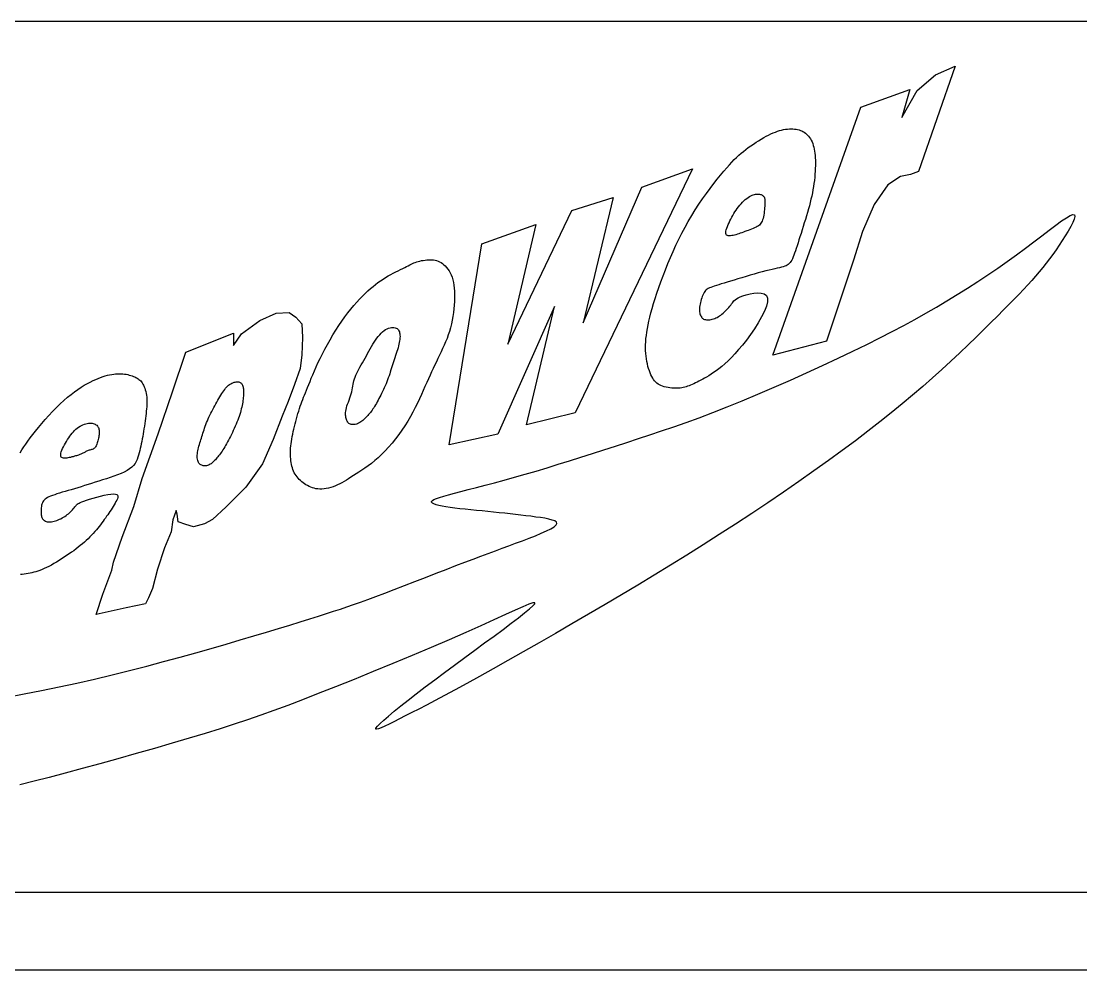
# Model space of a CAD drawing. Extents: x 926 to 1213, y 3 to 207.
# Drawn here: x 943.19 to 960.22, y 3 to 18.25 of the extents above; entities that cross this region are included whole.
import ezdxf

# ---------------------------------------------------------------- set-up
doc = ezdxf.new("R2010")
doc.units = 0
doc.layers.add('圖框層', color=7, linetype='CONTINUOUS')
doc.layers.add('輪廓線層', color=7, linetype='CONTINUOUS')

msp = doc.modelspace()

# ---------------------------------------------------------------- linework, layer by layer
at = {"layer": '圖框層', "color": 7}
for p, q in [((926.992, 18.25), (1211.493, 18.25)), ((926.992, 4.25), (1211.493, 4.25)), ((925.742, 3), (1212.742, 3))]:
    msp.add_line(p, q, dxfattribs=at)
at = {"layer": '輪廓線層', "color": 116}
for points in [[(956.9, 15.302), (956.713, 14.869), (956.565, 14.406), (956.131, 13.106), (955.274, 12.879), (956.683, 16.868), (957.472, 17.154), (957.344, 16.701), (957.59, 17.134), (957.886, 17.39), (958.201, 17.528), (957.61, 15.834), (957.482, 15.785), (957.324, 15.755), (957.117, 15.617)], [(955.691, 14.733), (955.676, 14.685), (955.662, 14.64), (955.648, 14.597), (955.635, 14.558), (955.622, 14.522), (955.61, 14.488), (955.598, 14.459), (955.586, 14.432), (955.574, 14.408), (955.562, 14.388), (955.55, 14.37), (955.536, 14.354), (955.52, 14.341), (955.503, 14.329), (955.484, 14.319), (955.462, 14.31), (955.437, 14.302), (955.409, 14.294), (955.377, 14.286), (955.342, 14.278), (955.302, 14.27), (955.258, 14.26), (955.21, 14.249), (955.157, 14.236), (955.099, 14.22), (955.038, 14.203), (954.973, 14.185), (954.907, 14.166), (954.841, 14.146), (954.775, 14.126), (954.71, 14.107), (954.649, 14.088), (954.592, 14.071), (954.538, 14.055), (954.489, 14.04), (954.443, 14.026), (954.402, 14.014), (954.364, 14.002), (954.331, 13.991), (954.301, 13.98), (954.275, 13.971), (954.253, 13.961), (954.233, 13.952), (954.217, 13.941), (954.202, 13.93), (954.189, 13.918), (954.178, 13.903), (954.167, 13.887), (954.157, 13.868), (954.147, 13.847), (954.137, 13.824), (954.129, 13.8), (954.121, 13.776), (954.113, 13.751), (954.107, 13.726), (954.102, 13.701), (954.098, 13.678), (954.095, 13.655), (954.094, 13.634), (954.093, 13.613), (954.093, 13.594), (954.095, 13.576), (954.098, 13.558), (954.101, 13.542), (954.106, 13.527), (954.112, 13.513), (954.119, 13.5), (954.128, 13.489), (954.137, 13.478), (954.148, 13.469), (954.16, 13.462), (954.174, 13.456), (954.189, 13.452), (954.205, 13.449), (954.222, 13.448), (954.24, 13.448), (954.259, 13.449), (954.278, 13.453), (954.298, 13.457), (954.318, 13.463), (954.337, 13.47), (954.357, 13.479), (954.376, 13.489), (954.396, 13.5), (954.415, 13.512), (954.435, 13.526), (954.454, 13.541), (954.473, 13.557), (954.492, 13.574), (954.511, 13.592), (954.529, 13.61), (954.547, 13.629), (954.564, 13.649), (954.58, 13.668), (954.595, 13.687), (954.609, 13.705), (954.621, 13.723), (954.633, 13.74), (954.647, 13.756), (954.664, 13.772), (954.685, 13.788), (954.713, 13.804), (954.748, 13.82), (954.791, 13.837), (954.845, 13.853), (954.905, 13.868), (954.968, 13.878), (955.03, 13.883), (955.086, 13.879), (955.134, 13.865), (955.17, 13.839), (955.188, 13.797), (955.188, 13.739), (955.169, 13.668), (955.136, 13.586), (955.091, 13.496), (955.037, 13.402), (954.976, 13.306), (954.912, 13.213), (954.847, 13.124), (954.784, 13.043), (954.722, 12.97), (954.663, 12.904), (954.606, 12.844), (954.551, 12.791), (954.5, 12.743), (954.45, 12.7), (954.404, 12.663), (954.36, 12.629), (954.319, 12.6), (954.28, 12.573), (954.243, 12.55), (954.208, 12.529), (954.175, 12.51), (954.144, 12.493), (954.113, 12.477), (954.084, 12.462), (954.056, 12.448), (954.028, 12.434), (954.002, 12.421), (953.976, 12.41), (953.951, 12.399), (953.926, 12.389), (953.902, 12.38), (953.879, 12.373), (953.856, 12.366), (953.832, 12.36), (953.809, 12.356), (953.785, 12.352), (953.76, 12.35), (953.734, 12.349), (953.707, 12.349), (953.678, 12.35), (953.648, 12.353), (953.618, 12.356), (953.587, 12.361), (953.557, 12.367), (953.528, 12.374), (953.5, 12.383), (953.474, 12.392), (953.449, 12.404), (953.428, 12.417), (953.407, 12.431), (953.389, 12.447), (953.372, 12.466), (953.356, 12.487), (953.341, 12.51), (953.327, 12.536), (953.313, 12.564), (953.3, 12.595), (953.287, 12.628), (953.276, 12.664), (953.265, 12.701), (953.256, 12.74), (953.247, 12.781), (953.24, 12.822), (953.235, 12.865), (953.231, 12.909), (953.228, 12.954), (953.227, 13), (953.228, 13.048), (953.23, 13.097), (953.233, 13.147), (953.239, 13.199), (953.246, 13.253), (953.255, 13.309), (953.266, 13.367), (953.279, 13.428), (953.294, 13.492), (953.312, 13.561), (953.332, 13.633), (953.355, 13.71), (953.38, 13.792), (953.408, 13.879), (953.439, 13.969), (953.472, 14.062), (953.507, 14.157), (953.545, 14.254), (953.584, 14.353), (953.625, 14.451), (953.669, 14.55), (953.714, 14.648), (953.761, 14.745), (953.81, 14.842), (953.861, 14.938), (953.913, 15.032), (953.968, 15.125), (954.025, 15.217), (954.084, 15.307), (954.143, 15.395), (954.204, 15.479), (954.264, 15.56), (954.322, 15.638), (954.379, 15.71), (954.433, 15.777), (954.484, 15.838), (954.53, 15.892), (954.573, 15.941), (954.614, 15.985), (954.652, 16.025), (954.689, 16.061), (954.725, 16.094), (954.761, 16.126), (954.799, 16.157), (954.837, 16.187), (954.877, 16.217), (954.918, 16.247), (954.96, 16.275), (955.002, 16.303), (955.043, 16.329), (955.085, 16.354), (955.125, 16.378), (955.165, 16.399), (955.203, 16.419), (955.24, 16.437), (955.277, 16.454), (955.312, 16.468), (955.347, 16.481), (955.38, 16.491), (955.413, 16.5), (955.445, 16.507), (955.477, 16.513), (955.507, 16.516), (955.537, 16.518), (955.566, 16.519), (955.593, 16.518), (955.62, 16.516), (955.646, 16.512), (955.67, 16.508), (955.693, 16.502), (955.715, 16.495), (955.736, 16.486), (955.756, 16.476), (955.775, 16.465), (955.794, 16.451), (955.812, 16.436), (955.829, 16.419), (955.845, 16.401), (955.86, 16.38), (955.875, 16.358), (955.889, 16.335), (955.901, 16.309), (955.912, 16.283), (955.922, 16.254), (955.93, 16.225), (955.938, 16.194), (955.943, 16.161), (955.948, 16.127), (955.951, 16.092), (955.954, 16.054), (955.955, 16.014), (955.956, 15.973), (955.955, 15.929), (955.954, 15.884), (955.951, 15.837), (955.948, 15.789), (955.944, 15.74), (955.939, 15.69), (955.932, 15.64), (955.925, 15.59), (955.916, 15.54), (955.907, 15.49), (955.896, 15.439), (955.884, 15.388), (955.872, 15.337), (955.858, 15.284), (955.843, 15.231), (955.828, 15.176), (955.811, 15.12), (955.794, 15.063), (955.777, 15.006), (955.759, 14.949), (955.742, 14.893), (955.724, 14.837), (955.707, 14.784)], [(950.854, 11.613), (950.073, 11.442), (950.598, 14.67), (951.464, 14.98), (951.015, 13.056), (952.042, 15.204), (952.705, 15.418), (952.223, 13.398), (953.165, 15.579), (953.978, 15.878), (952.095, 11.955), (951.314, 11.763), (951.764, 13.665)], [(955.021, 14.949), (955.001, 14.938), (954.978, 14.927), (954.955, 14.917), (954.93, 14.907), (954.904, 14.897), (954.877, 14.887), (954.851, 14.877), (954.824, 14.868), (954.799, 14.858), (954.774, 14.849), (954.749, 14.841), (954.725, 14.832), (954.702, 14.824), (954.679, 14.817), (954.657, 14.811), (954.635, 14.806), (954.613, 14.802), (954.593, 14.8), (954.574, 14.799), (954.556, 14.801), (954.541, 14.805), (954.529, 14.812), (954.52, 14.822), (954.515, 14.835), (954.514, 14.852), (954.517, 14.873), (954.523, 14.896), (954.531, 14.922), (954.542, 14.95), (954.555, 14.979), (954.568, 15.008), (954.583, 15.038), (954.598, 15.068), (954.613, 15.098), (954.629, 15.127), (954.646, 15.156), (954.663, 15.184), (954.681, 15.212), (954.7, 15.239), (954.719, 15.265), (954.74, 15.291), (954.762, 15.315), (954.784, 15.339), (954.807, 15.361), (954.829, 15.381), (954.852, 15.399), (954.874, 15.416), (954.896, 15.43), (954.917, 15.442), (954.937, 15.452), (954.957, 15.459), (954.975, 15.465), (954.993, 15.469), (955.01, 15.471), (955.027, 15.471), (955.042, 15.471), (955.057, 15.469), (955.071, 15.465), (955.084, 15.461), (955.096, 15.456), (955.106, 15.449), (955.116, 15.442), (955.124, 15.434), (955.131, 15.425), (955.136, 15.415), (955.14, 15.404), (955.143, 15.392), (955.144, 15.378), (955.145, 15.363), (955.145, 15.345), (955.144, 15.325), (955.143, 15.302), (955.141, 15.277), (955.139, 15.25), (955.137, 15.221), (955.134, 15.191), (955.13, 15.162), (955.126, 15.133), (955.12, 15.105), (955.115, 15.079), (955.108, 15.057), (955.1, 15.036), (955.091, 15.018), (955.081, 15.002), (955.069, 14.987), (955.055, 14.973), (955.039, 14.961)], [(947.993, 10.728), (947.961, 10.73), (947.93, 10.734), (947.901, 10.741), (947.873, 10.749), (947.846, 10.759), (947.82, 10.771), (947.795, 10.784), (947.77, 10.798), (947.747, 10.813), (947.724, 10.829), (947.702, 10.846), (947.681, 10.864), (947.661, 10.883), (947.643, 10.902), (947.626, 10.923), (947.61, 10.945), (947.595, 10.967), (947.582, 10.991), (947.571, 11.016), (947.561, 11.041), (947.552, 11.068), (947.544, 11.095), (947.537, 11.124), (947.532, 11.153), (947.527, 11.184), (947.524, 11.215), (947.521, 11.247), (947.52, 11.28), (947.52, 11.314), (947.521, 11.349), (947.523, 11.384), (947.526, 11.421), (947.53, 11.457), (947.536, 11.495), (947.542, 11.533), (947.549, 11.572), (947.557, 11.611), (947.566, 11.652), (947.576, 11.692), (947.586, 11.733), (947.596, 11.775), (947.606, 11.817), (947.617, 11.859), (947.629, 11.901), (947.64, 11.942), (947.653, 11.983), (947.665, 12.022), (947.678, 12.06), (947.691, 12.097), (947.704, 12.132), (947.718, 12.168), (947.732, 12.203), (947.747, 12.24), (947.763, 12.278), (947.78, 12.318), (947.797, 12.361), (947.816, 12.407), (947.835, 12.457), (947.856, 12.511), (947.879, 12.567), (947.905, 12.628), (947.932, 12.691), (947.963, 12.758), (947.996, 12.827), (948.033, 12.9), (948.072, 12.975), (948.114, 13.052), (948.158, 13.129), (948.204, 13.207), (948.251, 13.283), (948.299, 13.357), (948.347, 13.428), (948.396, 13.496), (948.444, 13.56), (948.492, 13.621), (948.539, 13.679), (948.586, 13.733), (948.632, 13.783), (948.677, 13.83), (948.721, 13.874), (948.764, 13.915), (948.806, 13.952), (948.847, 13.987), (948.887, 14.019), (948.927, 14.049), (948.967, 14.078), (949.008, 14.104), (949.049, 14.13), (949.09, 14.154), (949.132, 14.177), (949.173, 14.199), (949.213, 14.22), (949.253, 14.239), (949.29, 14.258), (949.325, 14.275), (949.357, 14.291), (949.387, 14.306), (949.413, 14.319), (949.438, 14.331), (949.461, 14.343), (949.483, 14.353), (949.505, 14.363), (949.527, 14.371), (949.55, 14.379), (949.575, 14.387), (949.601, 14.394), (949.628, 14.4), (949.655, 14.405), (949.683, 14.409), (949.711, 14.412), (949.739, 14.414), (949.767, 14.414), (949.793, 14.413), (949.819, 14.411), (949.844, 14.406), (949.869, 14.4), (949.893, 14.392), (949.916, 14.381), (949.94, 14.369), (949.963, 14.353), (949.986, 14.335), (950.008, 14.315), (950.03, 14.291), (950.05, 14.265), (950.069, 14.237), (950.087, 14.205), (950.103, 14.171), (950.117, 14.134), (950.129, 14.094), (950.138, 14.051), (950.146, 14.006), (950.151, 13.958), (950.154, 13.908), (950.156, 13.856), (950.156, 13.802), (950.154, 13.745), (950.15, 13.687), (950.145, 13.627), (950.138, 13.566), (950.129, 13.505), (950.119, 13.444), (950.106, 13.383), (950.092, 13.322), (950.075, 13.263), (950.056, 13.206), (950.036, 13.149), (950.014, 13.094), (949.99, 13.04), (949.966, 12.987), (949.941, 12.934), (949.916, 12.881), (949.89, 12.829), (949.865, 12.776), (949.84, 12.723), (949.814, 12.669), (949.789, 12.614), (949.763, 12.558), (949.736, 12.5), (949.71, 12.44), (949.682, 12.378), (949.654, 12.314), (949.624, 12.247), (949.593, 12.179), (949.56, 12.109), (949.525, 12.038), (949.488, 11.966), (949.449, 11.893), (949.406, 11.82), (949.36, 11.747), (949.311, 11.675), (949.26, 11.603), (949.207, 11.534), (949.153, 11.466), (949.097, 11.402), (949.041, 11.341), (948.985, 11.285), (948.93, 11.233), (948.875, 11.186), (948.821, 11.142), (948.768, 11.103), (948.717, 11.066), (948.667, 11.033), (948.62, 11.001), (948.575, 10.972), (948.533, 10.944), (948.493, 10.918), (948.455, 10.893), (948.419, 10.87), (948.383, 10.849), (948.348, 10.829), (948.314, 10.811), (948.278, 10.794), (948.242, 10.779), (948.206, 10.765), (948.169, 10.754), (948.133, 10.744), (948.096, 10.737), (948.061, 10.731), (948.026, 10.728)], [(947.071, 11.136), (946.804, 10.757), (946.488, 10.445), (946.266, 10.238), (946.141, 10.168), (945.964, 10.119), (945.84, 10.157), (945.716, 10.202), (945.701, 10.326), (945.686, 10.386), (945.633, 10.232), (945.603, 10.041), (945.498, 9.785), (945.385, 9.44), (945.306, 9.128), (945.238, 8.982), (945.193, 8.885), (944.881, 8.817), (944.399, 8.712), (944.508, 9.039), (944.648, 9.426), (944.678, 9.553), (944.817, 9.954), (945.005, 10.45), (945.14, 10.897), (945.397, 11.618), (945.626, 12.29), (945.838, 12.927), (946.605, 13.235), (946.605, 13.036), (946.736, 13.224), (947.026, 13.438), (947.289, 13.554), (947.5, 13.569), (947.609, 13.491), (947.703, 13.382), (947.714, 13.164), (947.703, 12.886), (947.676, 12.664), (947.586, 12.409), (947.485, 12.134), (947.387, 11.898), (947.244, 11.523)], [(948.7, 12.795), (948.72, 12.832), (948.741, 12.869), (948.761, 12.907), (948.781, 12.945), (948.802, 12.983), (948.823, 13.02), (948.844, 13.056), (948.865, 13.09), (948.887, 13.123), (948.909, 13.154), (948.932, 13.183), (948.955, 13.21), (948.979, 13.234), (949.002, 13.256), (949.026, 13.275), (949.05, 13.291), (949.074, 13.303), (949.097, 13.313), (949.121, 13.32), (949.143, 13.324), (949.164, 13.325), (949.184, 13.324), (949.203, 13.321), (949.219, 13.315), (949.233, 13.307), (949.246, 13.297), (949.256, 13.286), (949.264, 13.272), (949.271, 13.257), (949.275, 13.24), (949.279, 13.222), (949.28, 13.202), (949.281, 13.181), (949.28, 13.159), (949.277, 13.135), (949.274, 13.11), (949.269, 13.084), (949.263, 13.057), (949.257, 13.029), (949.249, 12.999), (949.24, 12.969), (949.23, 12.938), (949.22, 12.905), (949.21, 12.873), (949.199, 12.84), (949.188, 12.807), (949.177, 12.773), (949.166, 12.74), (949.156, 12.707), (949.145, 12.675), (949.135, 12.643), (949.125, 12.61), (949.115, 12.579), (949.104, 12.547), (949.093, 12.515), (949.081, 12.483), (949.069, 12.451), (949.056, 12.42), (949.042, 12.388), (949.028, 12.357), (949.014, 12.327), (949, 12.296), (948.985, 12.267), (948.971, 12.238), (948.956, 12.209), (948.942, 12.182), (948.928, 12.155), (948.914, 12.129), (948.901, 12.104), (948.887, 12.081), (948.873, 12.058), (948.86, 12.036), (948.846, 12.016), (948.832, 11.996), (948.819, 11.977), (948.805, 11.959), (948.791, 11.942), (948.776, 11.925), (948.762, 11.909), (948.747, 11.893), (948.732, 11.877), (948.716, 11.862), (948.7, 11.847), (948.684, 11.833), (948.667, 11.82), (948.65, 11.808), (948.633, 11.797), (948.615, 11.787), (948.597, 11.779), (948.58, 11.773), (948.562, 11.768), (948.545, 11.765), (948.528, 11.764), (948.512, 11.764), (948.497, 11.767), (948.484, 11.771), (948.471, 11.777), (948.46, 11.785), (948.45, 11.795), (948.441, 11.806), (948.434, 11.819), (948.427, 11.833), (948.421, 11.848), (948.416, 11.864), (948.412, 11.88), (948.409, 11.898), (948.407, 11.917), (948.406, 11.937), (948.407, 11.959), (948.41, 11.982), (948.414, 12.008), (948.42, 12.035), (948.429, 12.064), (948.439, 12.095), (948.451, 12.127), (948.463, 12.16), (948.475, 12.194), (948.487, 12.227), (948.498, 12.26), (948.507, 12.293), (948.514, 12.324), (948.52, 12.354), (948.525, 12.383), (948.53, 12.412), (948.535, 12.441), (948.541, 12.47), (948.549, 12.499), (948.558, 12.528), (948.57, 12.559), (948.585, 12.59), (948.601, 12.622), (948.619, 12.655), (948.638, 12.688), (948.659, 12.723), (948.679, 12.758)], [(946.663, 12.453), (946.677, 12.453), (946.69, 12.451), (946.702, 12.448), (946.712, 12.443), (946.722, 12.436), (946.73, 12.428), (946.738, 12.419), (946.745, 12.408), (946.75, 12.397), (946.755, 12.383), (946.759, 12.369), (946.762, 12.354), (946.764, 12.337), (946.766, 12.32), (946.767, 12.302), (946.767, 12.283), (946.767, 12.263), (946.766, 12.242), (946.765, 12.221), (946.763, 12.198), (946.76, 12.175), (946.757, 12.151), (946.753, 12.126), (946.748, 12.1), (946.743, 12.074), (946.738, 12.046), (946.731, 12.018), (946.724, 11.988), (946.716, 11.959), (946.707, 11.928), (946.697, 11.897), (946.686, 11.866), (946.674, 11.834), (946.661, 11.802), (946.647, 11.769), (946.633, 11.737), (946.618, 11.704), (946.602, 11.672), (946.587, 11.64), (946.571, 11.608), (946.555, 11.576), (946.54, 11.545), (946.524, 11.515), (946.509, 11.486), (946.494, 11.457), (946.479, 11.43), (946.464, 11.405), (946.45, 11.38), (946.435, 11.358), (946.421, 11.336), (946.408, 11.317), (946.394, 11.298), (946.381, 11.28), (946.367, 11.263), (946.354, 11.247), (946.34, 11.231), (946.327, 11.215), (946.314, 11.2), (946.3, 11.186), (946.286, 11.172), (946.273, 11.159), (946.259, 11.147), (946.245, 11.136), (946.231, 11.127), (946.217, 11.119), (946.202, 11.112), (946.188, 11.107), (946.174, 11.104), (946.16, 11.101), (946.146, 11.101), (946.133, 11.101), (946.119, 11.103), (946.106, 11.106), (946.094, 11.111), (946.082, 11.117), (946.071, 11.125), (946.061, 11.134), (946.051, 11.145), (946.043, 11.158), (946.037, 11.173), (946.031, 11.19), (946.027, 11.208), (946.024, 11.228), (946.023, 11.249), (946.023, 11.272), (946.025, 11.295), (946.027, 11.319), (946.031, 11.343), (946.036, 11.368), (946.042, 11.393), (946.049, 11.419), (946.057, 11.444), (946.065, 11.47), (946.073, 11.496), (946.082, 11.522), (946.09, 11.548), (946.099, 11.575), (946.107, 11.601), (946.115, 11.628), (946.124, 11.655), (946.133, 11.682), (946.142, 11.71), (946.151, 11.738), (946.162, 11.767), (946.173, 11.796), (946.185, 11.825), (946.198, 11.855), (946.211, 11.886), (946.225, 11.916), (946.24, 11.947), (946.255, 11.977), (946.271, 12.008), (946.287, 12.038), (946.304, 12.068), (946.32, 12.098), (946.337, 12.127), (946.354, 12.156), (946.371, 12.184), (946.387, 12.211), (946.403, 12.237), (946.419, 12.262), (946.434, 12.285), (946.449, 12.307), (946.464, 12.328), (946.479, 12.348), (946.494, 12.365), (946.51, 12.382), (946.526, 12.397), (946.543, 12.41), (946.561, 12.421), (946.578, 12.43), (946.596, 12.438), (946.614, 12.445), (946.631, 12.449), (946.647, 12.452)], [(944.272, 11.347), (944.259, 11.342), (944.246, 11.337), (944.234, 11.331), (944.222, 11.324), (944.21, 11.317), (944.198, 11.311), (944.186, 11.304), (944.174, 11.298), (944.163, 11.293), (944.151, 11.287), (944.139, 11.283), (944.126, 11.278), (944.113, 11.274), (944.099, 11.269), (944.083, 11.265), (944.066, 11.26), (944.048, 11.255), (944.028, 11.249), (944.008, 11.244), (943.987, 11.238), (943.966, 11.234), (943.945, 11.23), (943.925, 11.227), (943.906, 11.225), (943.889, 11.225), (943.873, 11.226), (943.859, 11.23), (943.847, 11.235), (943.838, 11.243), (943.832, 11.254), (943.829, 11.268), (943.829, 11.284), (943.832, 11.304), (943.839, 11.327), (943.849, 11.353), (943.86, 11.38), (943.874, 11.408), (943.889, 11.437), (943.905, 11.466), (943.922, 11.495), (943.939, 11.524), (943.957, 11.551), (943.975, 11.577), (943.993, 11.602), (944.012, 11.626), (944.032, 11.648), (944.052, 11.67), (944.073, 11.689), (944.095, 11.707), (944.117, 11.723), (944.14, 11.738), (944.163, 11.751), (944.186, 11.762), (944.209, 11.771), (944.232, 11.778), (944.254, 11.783), (944.276, 11.787), (944.296, 11.788), (944.316, 11.788), (944.335, 11.786), (944.352, 11.782), (944.368, 11.777), (944.383, 11.77), (944.396, 11.762), (944.408, 11.753), (944.418, 11.742), (944.427, 11.731), (944.434, 11.718), (944.44, 11.704), (944.444, 11.689), (944.447, 11.674), (944.449, 11.657), (944.449, 11.639), (944.448, 11.621), (944.447, 11.602), (944.444, 11.583), (944.441, 11.564), (944.437, 11.544), (944.432, 11.525), (944.427, 11.506), (944.422, 11.487), (944.417, 11.469), (944.411, 11.452), (944.404, 11.436), (944.397, 11.421), (944.389, 11.408), (944.381, 11.396), (944.371, 11.386), (944.361, 11.378), (944.349, 11.372), (944.337, 11.366), (944.325, 11.362), (944.312, 11.359), (944.299, 11.355), (944.285, 11.352)]]:
    msp.add_lwpolyline(points, close=True, dxfattribs=at)
at = {"layer": '輪廓線層', "color": 1}
msp.add_lwpolyline([(942.968, 7.383), (943.24, 7.435), (943.519, 7.49), (943.803, 7.548), (944.088, 7.61), (944.374, 7.675), (944.657, 7.742), (944.937, 7.811), (945.212, 7.882), (945.482, 7.954), (945.746, 8.025), (946.002, 8.097), (946.249, 8.167), (946.487, 8.236), (946.714, 8.303), (946.931, 8.367), (947.136, 8.428), (947.329, 8.486), (947.509, 8.542), (947.677, 8.593), (947.831, 8.641), (947.971, 8.685), (948.098, 8.726), (948.214, 8.763), (948.323, 8.799), (948.428, 8.835), (948.534, 8.872), (948.644, 8.911), (948.762, 8.954), (948.891, 9.003), (949.035, 9.057), (949.189, 9.116), (949.353, 9.179), (949.521, 9.243), (949.691, 9.309), (949.86, 9.374), (950.023, 9.437), (950.178, 9.497), (950.322, 9.551), (950.456, 9.602), (950.581, 9.65), (950.7, 9.694), (950.813, 9.736), (950.923, 9.777), (951.031, 9.818), (951.139, 9.858), (951.247, 9.898), (951.354, 9.939), (951.456, 9.979), (951.55, 10.018), (951.634, 10.055), (951.704, 10.09), (951.757, 10.122), (951.791, 10.151), (951.802, 10.176), (951.794, 10.197), (951.768, 10.216), (951.726, 10.231), (951.673, 10.245), (951.609, 10.258), (951.539, 10.269), (951.463, 10.279), (951.385, 10.29), (951.305, 10.3), (951.223, 10.31), (951.139, 10.32), (951.053, 10.329), (950.965, 10.339), (950.876, 10.348), (950.785, 10.357), (950.693, 10.366), (950.6, 10.376), (950.508, 10.385), (950.417, 10.394), (950.329, 10.403), (950.244, 10.412), (950.163, 10.422), (950.088, 10.432), (950.019, 10.443), (949.958, 10.454), (949.904, 10.465), (949.86, 10.477), (949.825, 10.49), (949.801, 10.503), (949.789, 10.516), (949.788, 10.53), (949.801, 10.544), (949.827, 10.559), (949.866, 10.576), (949.918, 10.594), (949.983, 10.613), (950.062, 10.635), (950.154, 10.66), (950.259, 10.688), (950.377, 10.719), (950.508, 10.753), (950.648, 10.79), (950.799, 10.83), (950.957, 10.874), (951.122, 10.919), (951.292, 10.968), (951.466, 11.018), (951.644, 11.071), (951.823, 11.126), (952.005, 11.183), (952.188, 11.241), (952.372, 11.3), (952.556, 11.359), (952.741, 11.419), (952.926, 11.479), (953.111, 11.539), (953.296, 11.6), (953.485, 11.662), (953.678, 11.728), (953.878, 11.799), (954.086, 11.875), (954.305, 11.957), (954.535, 12.048), (954.778, 12.147), (955.031, 12.253), (955.291, 12.365), (955.553, 12.481), (955.814, 12.599), (956.071, 12.717), (956.32, 12.833), (956.557, 12.946), (956.78, 13.054), (956.989, 13.158), (957.187, 13.26), (957.375, 13.358), (957.555, 13.456), (957.729, 13.554), (957.899, 13.652), (958.067, 13.752), (958.234, 13.855), (958.4, 13.96), (958.564, 14.066), (958.726, 14.173), (958.884, 14.281), (959.038, 14.388), (959.186, 14.494), (959.33, 14.599), (959.466, 14.701), (959.594, 14.799), (959.712, 14.889), (959.819, 14.97), (959.912, 15.038), (959.99, 15.091), (960.051, 15.127), (960.094, 15.142), (960.117, 15.137), (960.123, 15.111), (960.113, 15.069), (960.091, 15.014), (960.058, 14.949), (960.017, 14.876), (959.971, 14.8), (959.923, 14.723), (959.873, 14.647), (959.822, 14.573), (959.771, 14.5), (959.719, 14.429), (959.665, 14.359), (959.61, 14.289), (959.553, 14.22), (959.494, 14.151), (959.433, 14.082), (959.369, 14.012), (959.301, 13.939), (959.229, 13.863), (959.152, 13.784), (959.068, 13.699), (958.978, 13.608), (958.88, 13.51), (958.774, 13.404), (958.66, 13.291), (958.538, 13.172), (958.41, 13.047), (958.275, 12.918), (958.134, 12.785), (957.987, 12.65), (957.836, 12.514), (957.679, 12.376), (957.517, 12.237), (957.349, 12.096), (957.174, 11.953), (956.991, 11.807), (956.799, 11.657), (956.598, 11.504), (956.386, 11.347), (956.164, 11.185), (955.931, 11.019), (955.69, 10.85), (955.443, 10.679), (955.189, 10.508), (954.932, 10.336), (954.672, 10.165), (954.411, 9.996), (954.15, 9.83), (953.889, 9.666), (953.627, 9.504), (953.366, 9.344), (953.103, 9.186), (952.84, 9.029), (952.576, 8.873), (952.31, 8.717), (952.043, 8.562), (951.778, 8.408), (951.516, 8.257), (951.26, 8.111), (951.013, 7.971), (950.778, 7.839), (950.556, 7.715), (950.352, 7.602), (950.166, 7.5), (949.997, 7.409), (949.845, 7.328), (949.707, 7.256), (949.582, 7.191), (949.469, 7.134), (949.366, 7.081), (949.271, 7.033), (949.184, 6.989), (949.105, 6.95), (949.036, 6.917), (948.978, 6.891), (948.934, 6.874), (948.904, 6.866), (948.891, 6.87), (948.895, 6.887), (948.919, 6.916), (948.961, 6.959), (949.02, 7.014), (949.096, 7.08), (949.187, 7.156), (949.293, 7.242), (949.412, 7.336), (949.543, 7.438), (949.686, 7.547), (949.838, 7.661), (949.996, 7.779), (950.158, 7.898), (950.321, 8.018), (950.483, 8.138), (950.641, 8.254), (950.793, 8.366), (950.936, 8.472), (951.067, 8.57), (951.184, 8.659), (951.283, 8.737), (951.361, 8.802), (951.416, 8.852), (951.445, 8.886), (951.445, 8.901), (951.413, 8.898), (951.349, 8.876), (951.255, 8.836), (951.13, 8.781), (950.975, 8.71), (950.791, 8.626), (950.578, 8.53), (950.337, 8.423), (950.069, 8.306), (949.779, 8.182), (949.475, 8.054), (949.163, 7.924), (948.85, 7.795), (948.542, 7.669), (948.246, 7.55), (947.968, 7.44), (947.713, 7.34), (947.478, 7.25), (947.256, 7.168), (947.042, 7.091), (946.83, 7.018), (946.615, 6.947), (946.391, 6.875), (946.152, 6.801), (945.893, 6.723), (945.619, 6.642), (945.334, 6.559), (945.042, 6.475), (944.748, 6.392), (944.457, 6.312), (944.173, 6.234), (943.901, 6.161), (943.644, 6.093), (943.402, 6.03), (943.174, 5.972)], dxfattribs=at)
at = {"layer": '輪廓線層', "color": 116}
msp.add_lwpolyline([(943.178, 11.313), (943.206, 11.359), (943.236, 11.405), (943.268, 11.452), (943.302, 11.5), (943.339, 11.551), (943.38, 11.604), (943.424, 11.66), (943.473, 11.719), (943.525, 11.782), (943.581, 11.846), (943.639, 11.91), (943.698, 11.975), (943.759, 12.037), (943.819, 12.097), (943.879, 12.152), (943.938, 12.204), (943.995, 12.25), (944.051, 12.293), (944.105, 12.331), (944.157, 12.365), (944.208, 12.396), (944.257, 12.424), (944.303, 12.449), (944.348, 12.471), (944.391, 12.491), (944.432, 12.508), (944.471, 12.524), (944.509, 12.537), (944.546, 12.548), (944.581, 12.557), (944.615, 12.565), (944.648, 12.571), (944.68, 12.576), (944.712, 12.579), (944.742, 12.581), (944.771, 12.582), (944.8, 12.581), (944.828, 12.58), (944.855, 12.577), (944.881, 12.573), (944.906, 12.568), (944.931, 12.562), (944.954, 12.555), (944.977, 12.548), (944.998, 12.54), (945.018, 12.531), (945.037, 12.522), (945.055, 12.513), (945.071, 12.503), (945.087, 12.492), (945.101, 12.48), (945.115, 12.467), (945.127, 12.452), (945.139, 12.436), (945.15, 12.417), (945.161, 12.397), (945.171, 12.374), (945.18, 12.349), (945.188, 12.323), (945.196, 12.296), (945.202, 12.267), (945.207, 12.238), (945.211, 12.208), (945.213, 12.178), (945.214, 12.147), (945.214, 12.116), (945.213, 12.084), (945.211, 12.05), (945.208, 12.016), (945.204, 11.98), (945.2, 11.943), (945.196, 11.905), (945.191, 11.865), (945.185, 11.824), (945.179, 11.782), (945.173, 11.74), (945.167, 11.698), (945.16, 11.656), (945.154, 11.614), (945.147, 11.574), (945.139, 11.534), (945.132, 11.495), (945.124, 11.457), (945.116, 11.419), (945.107, 11.382), (945.099, 11.346), (945.09, 11.31), (945.08, 11.274), (945.07, 11.24), (945.057, 11.205), (945.042, 11.172), (945.023, 11.14), (945, 11.109), (944.972, 11.08), (944.937, 11.052), (944.897, 11.026), (944.85, 11.001), (944.799, 10.978), (944.743, 10.956), (944.685, 10.935), (944.625, 10.914), (944.564, 10.895), (944.503, 10.875), (944.443, 10.856), (944.384, 10.837), (944.326, 10.819), (944.269, 10.801), (944.213, 10.783), (944.158, 10.766), (944.104, 10.75), (944.051, 10.734), (943.999, 10.718), (943.949, 10.703), (943.901, 10.689), (943.854, 10.676), (943.81, 10.662), (943.769, 10.65), (943.732, 10.637), (943.697, 10.625), (943.667, 10.614), (943.64, 10.602), (943.617, 10.591), (943.597, 10.579), (943.58, 10.566), (943.565, 10.552), (943.553, 10.538), (943.543, 10.522), (943.534, 10.505), (943.528, 10.486), (943.523, 10.467), (943.519, 10.447), (943.516, 10.427), (943.515, 10.406), (943.514, 10.387), (943.514, 10.367), (943.514, 10.349), (943.515, 10.332), (943.516, 10.316), (943.519, 10.3), (943.522, 10.286), (943.526, 10.273), (943.532, 10.26), (943.539, 10.249), (943.548, 10.239), (943.558, 10.229), (943.569, 10.221), (943.582, 10.214), (943.596, 10.208), (943.611, 10.204), (943.628, 10.201), (943.645, 10.2), (943.663, 10.2), (943.683, 10.202), (943.703, 10.206), (943.723, 10.211), (943.744, 10.217), (943.766, 10.224), (943.787, 10.232), (943.809, 10.242), (943.831, 10.252), (943.853, 10.264), (943.874, 10.276), (943.895, 10.289), (943.915, 10.303), (943.935, 10.317), (943.953, 10.332), (943.971, 10.348), (943.987, 10.364), (944.002, 10.38), (944.017, 10.396), (944.03, 10.411), (944.043, 10.426), (944.054, 10.441), (944.065, 10.454), (944.075, 10.466), (944.085, 10.477), (944.096, 10.486), (944.109, 10.496), (944.124, 10.504), (944.144, 10.514), (944.17, 10.524), (944.202, 10.535), (944.243, 10.549), (944.292, 10.564), (944.348, 10.581), (944.408, 10.598), (944.469, 10.614), (944.53, 10.628), (944.587, 10.64), (944.637, 10.648), (944.679, 10.651), (944.71, 10.649), (944.731, 10.641), (944.744, 10.629), (944.748, 10.614), (944.747, 10.595), (944.74, 10.573), (944.73, 10.55), (944.717, 10.526), (944.703, 10.5), (944.688, 10.475), (944.672, 10.449), (944.655, 10.423), (944.638, 10.396), (944.62, 10.37), (944.602, 10.343), (944.584, 10.316), (944.565, 10.29), (944.547, 10.263), (944.528, 10.237), (944.509, 10.21), (944.489, 10.183), (944.469, 10.156), (944.448, 10.129), (944.426, 10.101), (944.402, 10.073), (944.378, 10.045), (944.353, 10.016), (944.326, 9.987), (944.299, 9.959), (944.27, 9.93), (944.24, 9.902), (944.209, 9.874), (944.177, 9.846), (944.144, 9.819), (944.11, 9.792), (944.075, 9.765), (944.039, 9.738), (944.002, 9.712), (943.963, 9.685), (943.924, 9.659), (943.884, 9.632), (943.843, 9.606), (943.802, 9.58), (943.761, 9.554), (943.72, 9.53), (943.68, 9.507), (943.64, 9.486), (943.602, 9.467), (943.565, 9.45), (943.53, 9.434), (943.496, 9.421), (943.462, 9.409), (943.43, 9.399), (943.398, 9.39), (943.367, 9.382), (943.336, 9.375), (943.305, 9.369), (943.274, 9.364), (943.243, 9.36), (943.212, 9.357), (943.181, 9.355)], dxfattribs=at)

doc.saveas('drawing.dxf')
